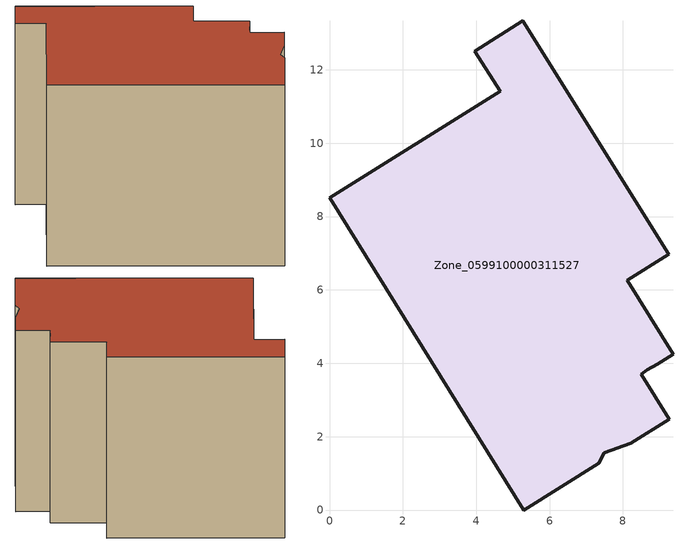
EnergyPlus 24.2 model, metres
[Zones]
Zone_0599100000311527
 floor ground (C_G): 8.66,3.82 8.49,3.7 9.26,2.47 8.21,1.82 7.49,1.56 7.34,1.28 5.29,0 0,8.51 4.65,11.41 3.95,12.51 5.27,13.33 9.25,6.97 8.11,6.26 9.36,4.24 8.93,3.97 z0
 wall outside (C_F): 7.34,1.28 7.49,1.56 8.21,1.82 9.26,2.47 8.49,3.7 8.66,3.82 8.93,3.97 9.36,4.24 8.11,6.26 9.25,6.97 5.27,13.33 3.95,12.51 4.65,11.41 0,8.51 5.29,0 7.34,1.28 z0:8.64
 roof outside (C_R): 8.21,1.82 9.26,2.47 8.49,3.7 8.66,3.82 8.93,3.97 9.36,4.24 8.11,6.26 9.25,6.97 5.27,13.33 3.95,12.51 4.65,11.41 0,8.51 5.29,0 7.34,1.28 7.49,1.56 z8.64
[BUILDING]
Pand.0599100000311527: North Axis=0; Terrain=City; Loads Convergence Tolerance Value=0.04; Temperature Convergence Tolerance Value=0.4; Solar Distribution=FullExterior; Maximum Number of Warmup Days=25; Minimum Number of Warmup Days=1
[Site:Location]
Rotterdam.The.Hague.AP_ZH_NLD Design_Conditions: Latitude=51.96; Longitude=4.45; Time Zone=1; Elevation=-4.5
[SITE:GROUNDTEMPERATURE:BUILDINGSURFACE]
18, 18, 18, 18, 18, 18, 18, 18, 18, 18, 18, 18
[MATERIAL] Thermal Absorptance=0.9; Solar Absorptance=0.7; Visible Absorptance=0.7
Name | Roughness | Thickness | Conductivity | Density | Specific Heat
G.TC.1992-2005 | MediumSmooth | 0.15 | 0.06 | 540 | 1210
F.TC.1992-2005 | Rough | 0.3 | 0.12 | 1920 | 840
R.TC.1992-2005 | MediumRough | 0.2 | 0.08 | 1500 | 1000
[CONSTRUCTION]
C_G: G.TC.1992-2005
C_F: F.TC.1992-2005
C_R: R.TC.1992-2005
[ZONE]
Zone_0599100000311527: Type=1; Multiplier=1; Ceiling Height=Autocalculate; Volume=Autocalculate; Floor Area=autocalculate; Part of Total Floor Area=Yes
[ZONEINFILTRATION:DESIGNFLOWRATE]
Infil_Zone_0599100000311527: Zone or ZoneList or Space or SpaceList=Zone_0599100000311527; Schedule=AlwaysOn; Design Flow Rate Calculation Method=Flow/Area; Flow Rate per Floor Area=0.0015; Constant Term Coefficient=1; Temperature Term Coefficient=0; Velocity Term Coefficient=0; Velocity Squared Term Coefficient=0
[HVACTEMPLATE:ZONE:IDEALLOADSAIRSYSTEM]
Zone_0599100000311527: Maximum Heating Supply Air Temperature=50; Minimum Cooling Supply Air Temperature=13; Maximum Heating Supply Air Humidity Ratio=0.0156; Minimum Cooling Supply Air Humidity Ratio=0.0077; Heating Limit=NoLimit; Cooling Limit=NoLimit; Dehumidification Control Type=ConstantSensibleHeatRatio; Cooling Sensible Heat Ratio=0.7; Dehumidification Setpoint=60; Humidification Control Type=None; Humidification Setpoint=30; Outdoor Air Method=None; Outdoor Air Flow Rate per Person=0.00944; Outdoor Air Flow Rate per Zone Floor Area=0; Outdoor Air Flow Rate per Zone=0; Demand Controlled Ventilation Type=None; Outdoor Air Economizer Type=NoEconomizer; Heat Recovery Type=None; Sensible Heat Recovery Effectiveness=0.7; Latent Heat Recovery Effectiveness=0.65
[ZONECONTROL:THERMOSTAT]
ThermostatControl_Zone_0599100000311527: Zone or ZoneList=Zone_0599100000311527; Control Type Schedule=DualSetpointControlType; Control 1=Thermostat_Zone_0599100000311527; Temperature Difference Between Cutout And Setpoint=0
[THERMOSTATSETPOINT:DUALSETPOINT]
Thermostat_Zone_0599100000311527: Heating Setpoint Temperature Schedule=HeatingSetpoint_Zone_0599100000311527; Cooling Setpoint Temperature Schedule=CoolingSetpoint_Zone_0599100000311527
[SCHEDULE:COMPACT]
HeatingSetpoint_Zone_0599100000311527: Through: 12/31, For: AllDays, Until: 24:00, 21
CoolingSetpoint_Zone_0599100000311527: Through: 12/31, For: AllDays, Until: 24:00, 24
DualSetpointControlType: Through: 12/31, For: AllDays, Until: 24:00, 4
AlwaysOn: Through: 12/31, For: AllDays, Until: 24:00, 1
